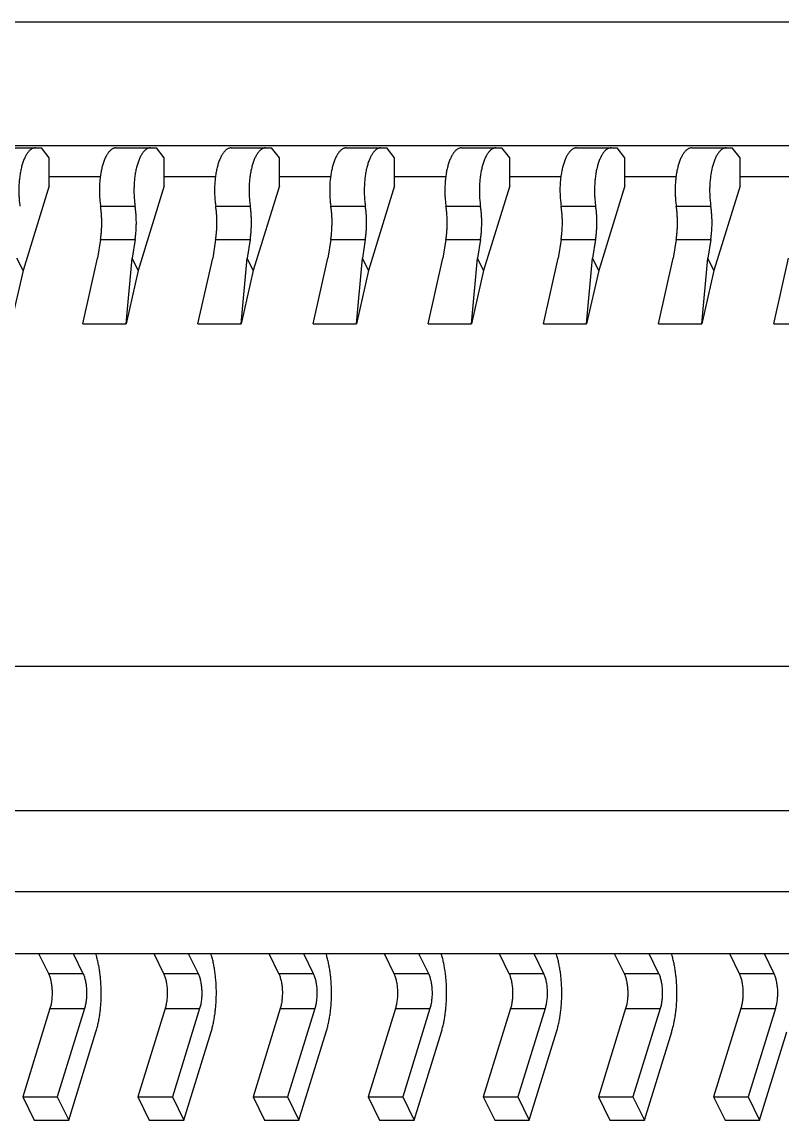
# Model space of a CAD drawing. Extents: x 0 to 420, y 0 to 297.
# Drawn here: x 276.72 to 285.84, y 205.77 to 218.95 of the extents above; entities that cross this region are included whole.
import ezdxf

# ---------------------------------------------------------------- set-up
doc = ezdxf.new("R2010")
doc.units = 0
doc.header["$LTSCALE"] = 23.1
doc.layers.get('0').update_dxf_attribs({"linetype": 'CONTINUOUS'})

msp = doc.modelspace()

# ---------------------------------------------------------------- linework, layer by layer
at = {"color": 7, "linetype": 'CONTINUOUS'}
for p, q in [((263.913, 218.95), (304.767, 218.95)), ((266.575, 217.468), (306.025, 217.468)), ((276.463, 217.438), (276.95, 217.438)), ((277.043, 217.318), (276.95, 217.438)), ((277.845, 217.438), (278.332, 217.438)), ((278.425, 217.318), (278.332, 217.438)), ((279.227, 217.438), (279.713, 217.438)), ((279.807, 217.318), (279.713, 217.438)), ((280.608, 217.438), (281.095, 217.438)), ((281.188, 217.318), (281.095, 217.438)), ((281.99, 217.438), (282.476, 217.438)), ((282.57, 217.318), (282.476, 217.438)), ((283.371, 217.438), (283.858, 217.438)), ((283.951, 217.318), (283.858, 217.438)), ((284.753, 217.438), (285.24, 217.438)), ((285.333, 217.318), (285.24, 217.438)), ((277.044, 216.982), (277.043, 217.318)), ((278.425, 216.982), (278.425, 217.318)), ((279.807, 216.982), (279.807, 217.318)), ((281.188, 216.982), (281.188, 217.318)), ((282.57, 216.982), (282.57, 217.318)), ((283.951, 216.982), (283.951, 217.318)), ((285.333, 216.982), (285.333, 217.318)), ((277.044, 217.094), (277.657, 217.094)), ((278.425, 217.094), (279.039, 217.094)), ((279.807, 217.094), (280.42, 217.094)), ((281.188, 217.094), (281.802, 217.094)), ((282.57, 217.094), (283.184, 217.094)), ((283.951, 217.094), (284.565, 217.094)), ((285.333, 217.094), (285.947, 217.094)), ((277.044, 216.982), (276.73, 215.966)), ((278.425, 216.982), (278.111, 215.966)), ((279.807, 216.982), (279.493, 215.966)), ((281.188, 216.982), (280.874, 215.966)), ((282.57, 216.982), (282.256, 215.966)), ((283.951, 216.982), (283.638, 215.966)), ((285.333, 216.982), (285.019, 215.966)), ((277.66, 216.741), (278.075, 216.741)), ((279.042, 216.741), (279.456, 216.741)), ((280.423, 216.741), (280.838, 216.741)), ((281.805, 216.741), (282.219, 216.741)), ((283.187, 216.741), (283.601, 216.741)), ((284.568, 216.741), (284.983, 216.741)), ((277.66, 216.339), (277.624, 216.115)), ((277.66, 216.339), (278.074, 216.339)), ((278.074, 216.339), (278.038, 216.115)), ((279.041, 216.339), (279.006, 216.115)), ((279.041, 216.339), (279.456, 216.339)), ((279.456, 216.339), (279.42, 216.115)), ((280.423, 216.339), (280.387, 216.115)), ((280.423, 216.339), (280.837, 216.339)), ((280.837, 216.339), (280.802, 216.115)), ((281.804, 216.339), (281.769, 216.115)), ((281.804, 216.339), (282.219, 216.339)), ((282.219, 216.339), (282.183, 216.115)), ((283.186, 216.339), (283.15, 216.115)), ((283.186, 216.339), (283.6, 216.339)), ((283.6, 216.339), (283.565, 216.115)), ((284.567, 216.339), (284.532, 216.115)), ((284.567, 216.339), (284.982, 216.339)), ((284.982, 216.339), (284.946, 216.115)), ((276.73, 215.966), (276.657, 216.115)), ((277.447, 215.328), (277.624, 216.115)), ((277.966, 215.328), (278.038, 216.115)), ((278.111, 215.966), (278.038, 216.115)), ((278.829, 215.328), (279.006, 216.115)), ((279.348, 215.328), (279.42, 216.115)), ((279.493, 215.966), (279.42, 216.115)), ((280.211, 215.328), (280.387, 216.115)), ((280.73, 215.328), (280.802, 216.115)), ((280.874, 215.966), (280.802, 216.115)), ((281.592, 215.328), (281.769, 216.115)), ((282.111, 215.328), (282.183, 216.115)), ((282.256, 215.966), (282.183, 216.115)), ((282.974, 215.328), (283.15, 216.115)), ((283.493, 215.328), (283.565, 216.115)), ((283.638, 215.966), (283.565, 216.115)), ((284.355, 215.328), (284.532, 216.115)), ((284.874, 215.328), (284.946, 216.115)), ((285.019, 215.966), (284.946, 216.115)), ((285.737, 215.328), (285.914, 216.115)), ((276.73, 215.966), (276.585, 215.328)), ((278.111, 215.966), (277.966, 215.328)), ((279.493, 215.966), (279.348, 215.328)), ((280.874, 215.966), (280.73, 215.328)), ((282.256, 215.966), (282.111, 215.328)), ((283.638, 215.966), (283.493, 215.328)), ((285.019, 215.966), (284.874, 215.328)), ((277.447, 215.328), (277.966, 215.328)), ((278.829, 215.328), (279.348, 215.328)), ((280.211, 215.328), (280.73, 215.328)), ((281.592, 215.328), (282.111, 215.328)), ((282.974, 215.328), (283.493, 215.328)), ((284.355, 215.328), (284.874, 215.328)), ((285.737, 215.328), (286.256, 215.328)), ((264.003, 211.219), (305.022, 211.219)), ((264.854, 209.485), (306.177, 209.485)), ((265.33, 208.515), (306.653, 208.515)), ((265.696, 207.77), (307.019, 207.77)), ((276.917, 207.77), (277.034, 207.531)), ((277.332, 207.77), (277.449, 207.531)), ((278.299, 207.77), (278.416, 207.531)), ((278.713, 207.77), (278.83, 207.531)), ((279.68, 207.77), (279.797, 207.531)), ((280.095, 207.77), (280.212, 207.531)), ((281.062, 207.77), (281.179, 207.531)), ((281.476, 207.77), (281.594, 207.531)), ((282.444, 207.77), (282.561, 207.531)), ((282.858, 207.77), (282.975, 207.531)), ((283.825, 207.77), (283.942, 207.531)), ((284.24, 207.77), (284.357, 207.531)), ((285.207, 207.77), (285.324, 207.531)), ((285.621, 207.77), (285.738, 207.531)), ((277.034, 207.531), (277.449, 207.531)), ((278.416, 207.531), (278.83, 207.531)), ((279.797, 207.531), (280.212, 207.531)), ((281.179, 207.531), (281.594, 207.531)), ((282.561, 207.531), (282.975, 207.531)), ((283.942, 207.531), (284.357, 207.531)), ((285.324, 207.531), (285.738, 207.531)), ((277.053, 207.109), (276.726, 206.052)), ((277.053, 207.109), (277.468, 207.109)), ((277.468, 207.109), (277.141, 206.052)), ((278.435, 207.109), (278.108, 206.052)), ((278.435, 207.109), (278.849, 207.109)), ((278.849, 207.109), (278.522, 206.052)), ((279.816, 207.109), (279.49, 206.052)), ((279.816, 207.109), (280.231, 207.109)), ((280.231, 207.109), (279.904, 206.052)), ((281.198, 207.109), (280.871, 206.052)), ((281.198, 207.109), (281.612, 207.109)), ((281.612, 207.109), (281.286, 206.052)), ((282.58, 207.109), (282.253, 206.052)), ((282.58, 207.109), (282.994, 207.109)), ((282.994, 207.109), (282.667, 206.052)), ((283.961, 207.109), (283.634, 206.052)), ((283.961, 207.109), (284.376, 207.109)), ((284.376, 207.109), (284.049, 206.052)), ((285.343, 207.109), (285.016, 206.052)), ((285.343, 207.109), (285.757, 207.109)), ((285.757, 207.109), (285.43, 206.052)), ((277.278, 205.772), (277.605, 206.83)), ((278.66, 205.772), (278.986, 206.83)), ((280.041, 205.772), (280.368, 206.83)), ((281.423, 205.772), (281.75, 206.83)), ((282.804, 205.772), (283.131, 206.83)), ((284.186, 205.772), (284.513, 206.83)), ((285.568, 205.772), (285.894, 206.83)), ((276.726, 206.052), (276.864, 205.772)), ((276.726, 206.052), (277.141, 206.052)), ((277.141, 206.052), (277.278, 205.772)), ((278.108, 206.052), (278.245, 205.772)), ((278.108, 206.052), (278.522, 206.052)), ((278.522, 206.052), (278.66, 205.772)), ((279.49, 206.052), (279.627, 205.772)), ((279.49, 206.052), (279.904, 206.052)), ((279.904, 206.052), (280.041, 205.772)), ((280.871, 206.052), (281.008, 205.772)), ((280.871, 206.052), (281.286, 206.052)), ((281.286, 206.052), (281.423, 205.772)), ((282.253, 206.052), (282.39, 205.772)), ((282.253, 206.052), (282.667, 206.052)), ((282.667, 206.052), (282.804, 205.772)), ((283.634, 206.052), (283.772, 205.772)), ((283.634, 206.052), (284.049, 206.052)), ((284.049, 206.052), (284.186, 205.772)), ((285.016, 206.052), (285.43, 206.052)), ((285.016, 206.052), (285.153, 205.772)), ((285.43, 206.052), (285.568, 205.772)), ((276.864, 205.772), (277.278, 205.772)), ((278.245, 205.772), (278.66, 205.772)), ((279.627, 205.772), (280.041, 205.772)), ((281.008, 205.772), (281.423, 205.772)), ((282.39, 205.772), (282.804, 205.772)), ((283.772, 205.772), (284.186, 205.772)), ((285.153, 205.772), (285.568, 205.772))]:
    msp.add_line(p, q, dxfattribs=at)
for points, knots in [([(276.878, 217.438), (276.874, 217.438), (276.866, 217.438), (276.853, 217.435), (276.841, 217.43), (276.83, 217.423), (276.818, 217.415), (276.806, 217.405), (276.795, 217.393), (276.785, 217.379), (276.774, 217.364), (276.764, 217.347), (276.754, 217.328), (276.745, 217.308), (276.736, 217.287), (276.728, 217.264), (276.72, 217.24), (276.711, 217.206), (276.701, 217.161), (276.691, 217.104), (276.684, 217.045), (276.68, 216.984), (276.679, 216.923), (276.68, 216.861), (276.685, 216.8), (276.69, 216.761), (276.693, 216.741)], [0, 0, 0, 0, 0.015697, 0.031713, 0.048346, 0.065851, 0.084438, 0.104266, 0.12545, 0.148067, 0.17216, 0.197746, 0.224817, 0.253347, 0.283295, 0.314603, 0.347205, 0.381022, 0.451934, 0.526567, 0.604042, 0.683415, 0.7637, 0.843891, 0.922985, 1, 1, 1, 1]), ([(277.845, 217.438), (277.841, 217.438), (277.833, 217.438), (277.821, 217.435), (277.809, 217.43), (277.797, 217.423), (277.785, 217.415), (277.774, 217.405), (277.762, 217.393), (277.752, 217.379), (277.741, 217.364), (277.731, 217.347), (277.721, 217.328), (277.712, 217.308), (277.703, 217.287), (277.695, 217.264), (277.688, 217.24), (277.678, 217.206), (277.668, 217.161), (277.658, 217.104), (277.651, 217.045), (277.647, 216.984), (277.646, 216.923), (277.648, 216.861), (277.652, 216.8), (277.657, 216.761), (277.66, 216.741)], [0, 0, 0, 0, 0.015697, 0.031713, 0.048346, 0.065851, 0.084438, 0.104266, 0.12545, 0.148067, 0.17216, 0.197746, 0.224817, 0.253347, 0.283295, 0.314603, 0.347205, 0.381022, 0.451934, 0.526567, 0.604042, 0.683415, 0.7637, 0.843891, 0.922985, 1, 1, 1, 1]), ([(278.259, 217.438), (278.255, 217.438), (278.247, 217.438), (278.235, 217.435), (278.223, 217.43), (278.211, 217.423), (278.199, 217.415), (278.188, 217.405), (278.177, 217.393), (278.166, 217.379), (278.156, 217.364), (278.146, 217.347), (278.136, 217.328), (278.127, 217.308), (278.118, 217.287), (278.11, 217.264), (278.102, 217.24), (278.092, 217.206), (278.082, 217.161), (278.072, 217.104), (278.066, 217.045), (278.062, 216.984), (278.06, 216.923), (278.062, 216.861), (278.067, 216.8), (278.072, 216.761), (278.075, 216.741)], [0, 0, 0, 0, 0.015697, 0.031713, 0.048346, 0.065851, 0.084438, 0.104266, 0.12545, 0.148067, 0.17216, 0.197746, 0.224817, 0.253347, 0.283295, 0.314603, 0.347205, 0.381022, 0.451934, 0.526567, 0.604042, 0.683415, 0.7637, 0.843891, 0.922985, 1, 1, 1, 1]), ([(279.227, 217.438), (279.222, 217.438), (279.214, 217.438), (279.202, 217.435), (279.19, 217.43), (279.178, 217.423), (279.167, 217.415), (279.155, 217.405), (279.144, 217.393), (279.133, 217.379), (279.123, 217.364), (279.113, 217.347), (279.103, 217.328), (279.094, 217.308), (279.085, 217.287), (279.077, 217.264), (279.069, 217.24), (279.06, 217.206), (279.049, 217.161), (279.04, 217.104), (279.033, 217.045), (279.029, 216.984), (279.027, 216.923), (279.029, 216.861), (279.034, 216.8), (279.039, 216.761), (279.042, 216.741)], [0, 0, 0, 0, 0.015697, 0.031713, 0.048346, 0.065851, 0.084438, 0.104266, 0.12545, 0.148067, 0.17216, 0.197746, 0.224817, 0.253347, 0.283295, 0.314603, 0.347205, 0.381022, 0.451934, 0.526567, 0.604042, 0.683415, 0.7637, 0.843891, 0.922985, 1, 1, 1, 1]), ([(279.641, 217.438), (279.637, 217.438), (279.629, 217.438), (279.617, 217.435), (279.605, 217.43), (279.593, 217.423), (279.581, 217.415), (279.57, 217.405), (279.559, 217.393), (279.548, 217.379), (279.537, 217.364), (279.527, 217.347), (279.517, 217.328), (279.508, 217.308), (279.499, 217.287), (279.491, 217.264), (279.484, 217.24), (279.474, 217.206), (279.464, 217.161), (279.454, 217.104), (279.447, 217.045), (279.443, 216.984), (279.442, 216.923), (279.444, 216.861), (279.448, 216.8), (279.453, 216.761), (279.456, 216.741)], [0, 0, 0, 0, 0.015697, 0.031713, 0.048346, 0.065851, 0.084438, 0.104266, 0.12545, 0.148067, 0.17216, 0.197746, 0.224817, 0.253347, 0.283295, 0.314603, 0.347205, 0.381022, 0.451934, 0.526567, 0.604042, 0.683415, 0.7637, 0.843891, 0.922985, 1, 1, 1, 1]), ([(280.608, 217.438), (280.604, 217.438), (280.596, 217.438), (280.584, 217.435), (280.572, 217.43), (280.56, 217.423), (280.548, 217.415), (280.537, 217.405), (280.526, 217.393), (280.515, 217.379), (280.504, 217.364), (280.494, 217.347), (280.485, 217.328), (280.475, 217.308), (280.467, 217.287), (280.458, 217.264), (280.451, 217.24), (280.441, 217.206), (280.431, 217.161), (280.421, 217.104), (280.414, 217.045), (280.41, 216.984), (280.409, 216.923), (280.411, 216.861), (280.415, 216.8), (280.42, 216.761), (280.423, 216.741)], [0, 0, 0, 0, 0.015697, 0.031713, 0.048346, 0.065851, 0.084438, 0.104266, 0.12545, 0.148067, 0.17216, 0.197746, 0.224817, 0.253347, 0.283295, 0.314603, 0.347205, 0.381022, 0.451934, 0.526567, 0.604042, 0.683415, 0.7637, 0.843891, 0.922985, 1, 1, 1, 1]), ([(281.023, 217.438), (281.019, 217.438), (281.01, 217.438), (280.998, 217.435), (280.986, 217.43), (280.974, 217.423), (280.963, 217.415), (280.951, 217.405), (280.94, 217.393), (280.929, 217.379), (280.919, 217.364), (280.909, 217.347), (280.899, 217.328), (280.89, 217.308), (280.881, 217.287), (280.873, 217.264), (280.865, 217.24), (280.856, 217.206), (280.845, 217.161), (280.836, 217.104), (280.829, 217.045), (280.825, 216.984), (280.824, 216.923), (280.825, 216.861), (280.83, 216.8), (280.835, 216.761), (280.838, 216.741)], [0, 0, 0, 0, 0.015697, 0.031713, 0.048346, 0.065851, 0.084438, 0.104266, 0.12545, 0.148067, 0.17216, 0.197746, 0.224817, 0.253347, 0.283295, 0.314603, 0.347205, 0.381022, 0.451934, 0.526567, 0.604042, 0.683415, 0.7637, 0.843891, 0.922985, 1, 1, 1, 1]), ([(281.99, 217.438), (281.986, 217.438), (281.977, 217.438), (281.965, 217.435), (281.953, 217.43), (281.941, 217.423), (281.93, 217.415), (281.918, 217.405), (281.907, 217.393), (281.896, 217.379), (281.886, 217.364), (281.876, 217.347), (281.866, 217.328), (281.857, 217.308), (281.848, 217.287), (281.84, 217.264), (281.832, 217.24), (281.823, 217.206), (281.812, 217.161), (281.803, 217.104), (281.796, 217.045), (281.792, 216.984), (281.791, 216.923), (281.792, 216.861), (281.797, 216.8), (281.802, 216.761), (281.805, 216.741)], [0, 0, 0, 0, 0.015697, 0.031713, 0.048346, 0.065851, 0.084438, 0.104266, 0.12545, 0.148067, 0.17216, 0.197746, 0.224817, 0.253347, 0.283295, 0.314603, 0.347205, 0.381022, 0.451934, 0.526567, 0.604042, 0.683415, 0.7637, 0.843891, 0.922985, 1, 1, 1, 1]), ([(282.404, 217.438), (282.4, 217.438), (282.392, 217.438), (282.38, 217.435), (282.368, 217.43), (282.356, 217.423), (282.344, 217.415), (282.333, 217.405), (282.322, 217.393), (282.311, 217.379), (282.3, 217.364), (282.29, 217.347), (282.281, 217.328), (282.271, 217.308), (282.263, 217.287), (282.254, 217.264), (282.247, 217.24), (282.237, 217.206), (282.227, 217.161), (282.217, 217.104), (282.21, 217.045), (282.206, 216.984), (282.205, 216.923), (282.207, 216.861), (282.211, 216.8), (282.216, 216.761), (282.219, 216.741)], [0, 0, 0, 0, 0.015697, 0.031713, 0.048346, 0.065851, 0.084438, 0.104266, 0.12545, 0.148067, 0.17216, 0.197746, 0.224817, 0.253347, 0.283295, 0.314603, 0.347205, 0.381022, 0.451934, 0.526567, 0.604042, 0.683415, 0.7637, 0.843891, 0.922985, 1, 1, 1, 1]), ([(283.371, 217.438), (283.367, 217.438), (283.359, 217.438), (283.347, 217.435), (283.335, 217.43), (283.323, 217.423), (283.311, 217.415), (283.3, 217.405), (283.289, 217.393), (283.278, 217.379), (283.268, 217.364), (283.257, 217.347), (283.248, 217.328), (283.239, 217.308), (283.23, 217.287), (283.222, 217.264), (283.214, 217.24), (283.204, 217.206), (283.194, 217.161), (283.184, 217.104), (283.177, 217.045), (283.173, 216.984), (283.172, 216.923), (283.174, 216.861), (283.179, 216.8), (283.184, 216.761), (283.187, 216.741)], [0, 0, 0, 0, 0.015697, 0.031713, 0.048346, 0.065851, 0.084438, 0.104266, 0.12545, 0.148067, 0.17216, 0.197746, 0.224817, 0.253347, 0.283295, 0.314603, 0.347205, 0.381022, 0.451934, 0.526567, 0.604042, 0.683415, 0.7637, 0.843891, 0.922985, 1, 1, 1, 1]), ([(283.786, 217.438), (283.782, 217.438), (283.774, 217.438), (283.761, 217.435), (283.749, 217.43), (283.738, 217.423), (283.726, 217.415), (283.714, 217.405), (283.703, 217.393), (283.692, 217.379), (283.682, 217.364), (283.672, 217.347), (283.662, 217.328), (283.653, 217.308), (283.644, 217.287), (283.636, 217.264), (283.628, 217.24), (283.619, 217.206), (283.608, 217.161), (283.599, 217.104), (283.592, 217.045), (283.588, 216.984), (283.587, 216.923), (283.588, 216.861), (283.593, 216.8), (283.598, 216.761), (283.601, 216.741)], [0, 0, 0, 0, 0.015697, 0.031713, 0.048346, 0.065851, 0.084438, 0.104266, 0.12545, 0.148067, 0.17216, 0.197746, 0.224817, 0.253347, 0.283295, 0.314603, 0.347205, 0.381022, 0.451934, 0.526567, 0.604042, 0.683415, 0.7637, 0.843891, 0.922985, 1, 1, 1, 1]), ([(284.753, 217.438), (284.749, 217.438), (284.741, 217.438), (284.729, 217.435), (284.716, 217.43), (284.705, 217.423), (284.693, 217.415), (284.682, 217.405), (284.67, 217.393), (284.66, 217.379), (284.649, 217.364), (284.639, 217.347), (284.629, 217.328), (284.62, 217.308), (284.611, 217.287), (284.603, 217.264), (284.596, 217.24), (284.586, 217.206), (284.576, 217.161), (284.566, 217.104), (284.559, 217.045), (284.555, 216.984), (284.554, 216.923), (284.556, 216.861), (284.56, 216.8), (284.565, 216.761), (284.568, 216.741)], [0, 0, 0, 0, 0.015697, 0.031713, 0.048346, 0.065851, 0.084438, 0.104266, 0.12545, 0.148067, 0.17216, 0.197746, 0.224817, 0.253347, 0.283295, 0.314603, 0.347205, 0.381022, 0.451934, 0.526567, 0.604042, 0.683415, 0.7637, 0.843891, 0.922985, 1, 1, 1, 1]), ([(285.167, 217.438), (285.163, 217.438), (285.155, 217.438), (285.143, 217.435), (285.131, 217.43), (285.119, 217.423), (285.107, 217.415), (285.096, 217.405), (285.085, 217.393), (285.074, 217.379), (285.064, 217.364), (285.053, 217.347), (285.044, 217.328), (285.035, 217.308), (285.026, 217.287), (285.018, 217.264), (285.01, 217.24), (285, 217.206), (284.99, 217.161), (284.98, 217.104), (284.974, 217.045), (284.969, 216.984), (284.968, 216.923), (284.97, 216.861), (284.975, 216.8), (284.98, 216.761), (284.983, 216.741)], [0, 0, 0, 0, 0.015697, 0.031713, 0.048346, 0.065851, 0.084438, 0.104266, 0.12545, 0.148067, 0.17216, 0.197746, 0.224817, 0.253347, 0.283295, 0.314603, 0.347205, 0.381022, 0.451934, 0.526567, 0.604042, 0.683415, 0.7637, 0.843891, 0.922985, 1, 1, 1, 1]), ([(277.66, 216.339), (277.662, 216.355), (277.667, 216.388), (277.671, 216.438), (277.674, 216.489), (277.675, 216.54), (277.674, 216.591), (277.672, 216.642), (277.667, 216.692), (277.663, 216.725), (277.66, 216.741)], [0, 0, 0, 0, 0.121454, 0.245839, 0.372217, 0.499622, 0.627075, 0.753596, 0.878218, 1, 1, 1, 1]), ([(278.074, 216.339), (278.077, 216.355), (278.081, 216.388), (278.086, 216.438), (278.089, 216.489), (278.09, 216.54), (278.089, 216.591), (278.086, 216.642), (278.082, 216.692), (278.077, 216.725), (278.075, 216.741)], [0, 0, 0, 0, 0.121454, 0.245839, 0.372217, 0.499622, 0.627075, 0.753596, 0.878218, 1, 1, 1, 1]), ([(279.041, 216.339), (279.044, 216.355), (279.048, 216.388), (279.053, 216.438), (279.056, 216.489), (279.057, 216.54), (279.056, 216.591), (279.053, 216.642), (279.049, 216.692), (279.044, 216.725), (279.042, 216.741)], [0, 0, 0, 0, 0.121454, 0.245839, 0.372217, 0.499622, 0.627075, 0.753596, 0.878218, 1, 1, 1, 1]), ([(279.456, 216.339), (279.458, 216.355), (279.463, 216.388), (279.467, 216.438), (279.47, 216.489), (279.471, 216.54), (279.47, 216.591), (279.468, 216.642), (279.463, 216.692), (279.459, 216.725), (279.456, 216.741)], [0, 0, 0, 0, 0.121454, 0.245839, 0.372217, 0.499622, 0.627075, 0.753596, 0.878218, 1, 1, 1, 1]), ([(280.423, 216.339), (280.425, 216.355), (280.43, 216.388), (280.434, 216.438), (280.437, 216.489), (280.438, 216.54), (280.438, 216.591), (280.435, 216.642), (280.43, 216.692), (280.426, 216.725), (280.423, 216.741)], [0, 0, 0, 0, 0.121454, 0.245839, 0.372217, 0.499622, 0.627075, 0.753596, 0.878218, 1, 1, 1, 1]), ([(280.837, 216.339), (280.84, 216.355), (280.844, 216.388), (280.849, 216.438), (280.852, 216.489), (280.853, 216.54), (280.852, 216.591), (280.849, 216.642), (280.845, 216.692), (280.84, 216.725), (280.838, 216.741)], [0, 0, 0, 0, 0.121454, 0.245839, 0.372217, 0.499622, 0.627075, 0.753596, 0.878218, 1, 1, 1, 1]), ([(281.804, 216.339), (281.807, 216.355), (281.811, 216.388), (281.816, 216.438), (281.819, 216.489), (281.82, 216.54), (281.819, 216.591), (281.816, 216.642), (281.812, 216.692), (281.808, 216.725), (281.805, 216.741)], [0, 0, 0, 0, 0.121454, 0.245839, 0.372217, 0.499622, 0.627075, 0.753596, 0.878218, 1, 1, 1, 1]), ([(282.219, 216.339), (282.221, 216.355), (282.226, 216.388), (282.231, 216.438), (282.233, 216.489), (282.235, 216.54), (282.234, 216.591), (282.231, 216.642), (282.226, 216.692), (282.222, 216.725), (282.219, 216.741)], [0, 0, 0, 0, 0.121454, 0.245839, 0.372217, 0.499622, 0.627075, 0.753596, 0.878218, 1, 1, 1, 1]), ([(283.186, 216.339), (283.188, 216.355), (283.193, 216.388), (283.198, 216.438), (283.201, 216.489), (283.202, 216.54), (283.201, 216.591), (283.198, 216.642), (283.193, 216.692), (283.189, 216.725), (283.187, 216.741)], [0, 0, 0, 0, 0.121454, 0.245839, 0.372217, 0.499622, 0.627075, 0.753596, 0.878218, 1, 1, 1, 1]), ([(283.6, 216.339), (283.603, 216.355), (283.607, 216.388), (283.612, 216.438), (283.615, 216.489), (283.616, 216.54), (283.615, 216.591), (283.613, 216.642), (283.608, 216.692), (283.604, 216.725), (283.601, 216.741)], [0, 0, 0, 0, 0.121454, 0.245839, 0.372217, 0.499622, 0.627075, 0.753596, 0.878218, 1, 1, 1, 1]), ([(284.567, 216.339), (284.57, 216.355), (284.574, 216.388), (284.579, 216.438), (284.582, 216.489), (284.583, 216.54), (284.582, 216.591), (284.58, 216.642), (284.575, 216.692), (284.571, 216.725), (284.568, 216.741)], [0, 0, 0, 0, 0.121454, 0.245839, 0.372217, 0.499622, 0.627075, 0.753596, 0.878218, 1, 1, 1, 1]), ([(284.982, 216.339), (284.984, 216.355), (284.989, 216.388), (284.994, 216.438), (284.997, 216.489), (284.998, 216.54), (284.997, 216.591), (284.994, 216.642), (284.99, 216.692), (284.985, 216.725), (284.983, 216.741)], [0, 0, 0, 0, 0.121454, 0.245839, 0.372217, 0.499622, 0.627075, 0.753596, 0.878218, 1, 1, 1, 1]), ([(277.605, 206.83), (277.61, 206.847), (277.62, 206.882), (277.633, 206.936), (277.644, 206.993), (277.653, 207.052), (277.66, 207.112), (277.665, 207.174), (277.668, 207.237), (277.669, 207.301), (277.667, 207.364), (277.664, 207.427), (277.659, 207.489), (277.651, 207.549), (277.642, 207.608), (277.631, 207.664), (277.618, 207.718), (277.608, 207.753), (277.603, 207.77)], [0, 0, 0, 0, 0.056042, 0.114647, 0.175501, 0.238264, 0.302574, 0.368051, 0.434302, 0.500926, 0.567521, 0.63368, 0.699005, 0.763104, 0.825601, 0.886135, 0.944371, 1, 1, 1, 1]), ([(278.986, 206.83), (278.992, 206.847), (279.002, 206.882), (279.014, 206.936), (279.025, 206.993), (279.034, 207.052), (279.041, 207.112), (279.046, 207.174), (279.049, 207.237), (279.05, 207.301), (279.049, 207.364), (279.046, 207.427), (279.04, 207.489), (279.033, 207.549), (279.024, 207.608), (279.013, 207.664), (279, 207.718), (278.989, 207.753), (278.984, 207.77)], [0, 0, 0, 0, 0.056042, 0.114647, 0.175501, 0.238264, 0.302574, 0.368051, 0.434302, 0.500926, 0.567521, 0.63368, 0.699005, 0.763104, 0.825601, 0.886135, 0.944371, 1, 1, 1, 1]), ([(280.368, 206.83), (280.373, 206.847), (280.383, 206.882), (280.396, 206.936), (280.407, 206.993), (280.416, 207.052), (280.423, 207.112), (280.428, 207.174), (280.431, 207.237), (280.432, 207.301), (280.431, 207.364), (280.427, 207.427), (280.422, 207.489), (280.415, 207.549), (280.405, 207.608), (280.394, 207.664), (280.381, 207.718), (280.371, 207.753), (280.366, 207.77)], [0, 0, 0, 0, 0.056042, 0.114647, 0.175501, 0.238264, 0.302574, 0.368051, 0.434302, 0.500926, 0.567521, 0.63368, 0.699005, 0.763104, 0.825601, 0.886135, 0.944371, 1, 1, 1, 1]), ([(281.75, 206.83), (281.755, 206.847), (281.765, 206.882), (281.778, 206.936), (281.788, 206.993), (281.797, 207.052), (281.804, 207.112), (281.809, 207.174), (281.812, 207.237), (281.813, 207.301), (281.812, 207.364), (281.809, 207.427), (281.804, 207.489), (281.796, 207.549), (281.787, 207.608), (281.776, 207.664), (281.763, 207.718), (281.753, 207.753), (281.747, 207.77)], [0, 0, 0, 0, 0.056042, 0.114647, 0.175501, 0.238264, 0.302574, 0.368051, 0.434302, 0.500926, 0.567521, 0.63368, 0.699005, 0.763104, 0.825601, 0.886135, 0.944371, 1, 1, 1, 1]), ([(283.131, 206.83), (283.137, 206.847), (283.146, 206.882), (283.159, 206.936), (283.17, 206.993), (283.179, 207.052), (283.186, 207.112), (283.191, 207.174), (283.194, 207.237), (283.195, 207.301), (283.194, 207.364), (283.19, 207.427), (283.185, 207.489), (283.178, 207.549), (283.168, 207.608), (283.157, 207.664), (283.144, 207.718), (283.134, 207.753), (283.129, 207.77)], [0, 0, 0, 0, 0.056042, 0.114647, 0.175501, 0.238264, 0.302574, 0.368051, 0.434302, 0.500926, 0.567521, 0.63368, 0.699005, 0.763104, 0.825601, 0.886135, 0.944371, 1, 1, 1, 1]), ([(284.513, 206.83), (284.518, 206.847), (284.528, 206.882), (284.541, 206.936), (284.552, 206.993), (284.561, 207.052), (284.568, 207.112), (284.573, 207.174), (284.576, 207.237), (284.576, 207.301), (284.575, 207.364), (284.572, 207.427), (284.567, 207.489), (284.559, 207.549), (284.55, 207.608), (284.539, 207.664), (284.526, 207.718), (284.516, 207.753), (284.511, 207.77)], [0, 0, 0, 0, 0.056042, 0.114647, 0.175501, 0.238264, 0.302574, 0.368051, 0.434302, 0.500926, 0.567521, 0.63368, 0.699005, 0.763104, 0.825601, 0.886135, 0.944371, 1, 1, 1, 1]), ([(277.034, 207.531), (277.037, 207.525), (277.043, 207.511), (277.051, 207.49), (277.058, 207.466), (277.064, 207.441), (277.069, 207.415), (277.073, 207.387), (277.076, 207.359), (277.078, 207.33), (277.079, 207.301), (277.078, 207.271), (277.077, 207.242), (277.074, 207.214), (277.071, 207.186), (277.066, 207.159), (277.06, 207.134), (277.056, 207.117), (277.053, 207.109)], [0, 0, 0, 0, 0.049414, 0.102627, 0.159342, 0.219189, 0.281744, 0.346535, 0.413057, 0.480779, 0.549152, 0.617619, 0.68562, 0.752604, 0.818032, 0.881389, 0.942193, 1, 1, 1, 1]), ([(277.449, 207.531), (277.452, 207.525), (277.458, 207.511), (277.466, 207.49), (277.473, 207.466), (277.479, 207.441), (277.484, 207.415), (277.488, 207.387), (277.491, 207.359), (277.492, 207.33), (277.493, 207.301), (277.493, 207.271), (277.491, 207.242), (277.489, 207.214), (277.485, 207.186), (277.48, 207.159), (277.475, 207.134), (277.47, 207.117), (277.468, 207.109)], [0, 0, 0, 0, 0.049414, 0.102627, 0.159342, 0.219189, 0.281744, 0.346535, 0.413057, 0.480779, 0.549152, 0.617619, 0.68562, 0.752604, 0.818032, 0.881389, 0.942193, 1, 1, 1, 1]), ([(278.416, 207.531), (278.419, 207.525), (278.425, 207.511), (278.433, 207.49), (278.44, 207.466), (278.446, 207.441), (278.451, 207.415), (278.455, 207.387), (278.458, 207.359), (278.459, 207.33), (278.46, 207.301), (278.46, 207.271), (278.458, 207.242), (278.456, 207.214), (278.452, 207.186), (278.447, 207.159), (278.442, 207.134), (278.437, 207.117), (278.435, 207.109)], [0, 0, 0, 0, 0.049414, 0.102627, 0.159342, 0.219189, 0.281744, 0.346535, 0.413057, 0.480779, 0.549152, 0.617619, 0.68562, 0.752604, 0.818032, 0.881389, 0.942193, 1, 1, 1, 1]), ([(278.83, 207.531), (278.833, 207.525), (278.839, 207.511), (278.847, 207.49), (278.854, 207.466), (278.86, 207.441), (278.865, 207.415), (278.869, 207.387), (278.872, 207.359), (278.874, 207.33), (278.875, 207.301), (278.874, 207.271), (278.873, 207.242), (278.87, 207.214), (278.867, 207.186), (278.862, 207.159), (278.856, 207.134), (278.852, 207.117), (278.849, 207.109)], [0, 0, 0, 0, 0.049414, 0.102627, 0.159342, 0.219189, 0.281744, 0.346535, 0.413057, 0.480779, 0.549152, 0.617619, 0.68562, 0.752604, 0.818032, 0.881389, 0.942193, 1, 1, 1, 1]), ([(279.797, 207.531), (279.801, 207.525), (279.806, 207.511), (279.814, 207.49), (279.821, 207.466), (279.827, 207.441), (279.832, 207.415), (279.836, 207.387), (279.839, 207.359), (279.841, 207.33), (279.842, 207.301), (279.841, 207.271), (279.84, 207.242), (279.837, 207.214), (279.834, 207.186), (279.829, 207.159), (279.823, 207.134), (279.819, 207.117), (279.816, 207.109)], [0, 0, 0, 0, 0.049414, 0.102627, 0.159342, 0.219189, 0.281744, 0.346535, 0.413057, 0.480779, 0.549152, 0.617619, 0.68562, 0.752604, 0.818032, 0.881389, 0.942193, 1, 1, 1, 1]), ([(280.212, 207.531), (280.215, 207.525), (280.221, 207.511), (280.229, 207.49), (280.236, 207.466), (280.242, 207.441), (280.247, 207.415), (280.251, 207.387), (280.254, 207.359), (280.256, 207.33), (280.256, 207.301), (280.256, 207.271), (280.254, 207.242), (280.252, 207.214), (280.248, 207.186), (280.243, 207.159), (280.238, 207.134), (280.233, 207.117), (280.231, 207.109)], [0, 0, 0, 0, 0.049414, 0.102627, 0.159342, 0.219189, 0.281744, 0.346535, 0.413057, 0.480779, 0.549152, 0.617619, 0.68562, 0.752604, 0.818032, 0.881389, 0.942193, 1, 1, 1, 1]), ([(281.179, 207.531), (281.182, 207.525), (281.188, 207.511), (281.196, 207.49), (281.203, 207.466), (281.209, 207.441), (281.214, 207.415), (281.218, 207.387), (281.221, 207.359), (281.223, 207.33), (281.223, 207.301), (281.223, 207.271), (281.222, 207.242), (281.219, 207.214), (281.215, 207.186), (281.211, 207.159), (281.205, 207.134), (281.2, 207.117), (281.198, 207.109)], [0, 0, 0, 0, 0.049414, 0.102627, 0.159342, 0.219189, 0.281744, 0.346535, 0.413057, 0.480779, 0.549152, 0.617619, 0.68562, 0.752604, 0.818032, 0.881389, 0.942193, 1, 1, 1, 1]), ([(281.594, 207.531), (281.597, 207.525), (281.603, 207.511), (281.61, 207.49), (281.617, 207.466), (281.623, 207.441), (281.628, 207.415), (281.632, 207.387), (281.635, 207.359), (281.637, 207.33), (281.638, 207.301), (281.638, 207.271), (281.636, 207.242), (281.633, 207.214), (281.63, 207.186), (281.625, 207.159), (281.619, 207.134), (281.615, 207.117), (281.612, 207.109)], [0, 0, 0, 0, 0.049414, 0.102627, 0.159342, 0.219189, 0.281744, 0.346535, 0.413057, 0.480779, 0.549152, 0.617619, 0.68562, 0.752604, 0.818032, 0.881389, 0.942193, 1, 1, 1, 1]), ([(282.561, 207.531), (282.564, 207.525), (282.57, 207.511), (282.577, 207.49), (282.584, 207.466), (282.59, 207.441), (282.595, 207.415), (282.599, 207.387), (282.602, 207.359), (282.604, 207.33), (282.605, 207.301), (282.605, 207.271), (282.603, 207.242), (282.601, 207.214), (282.597, 207.186), (282.592, 207.159), (282.587, 207.134), (282.582, 207.117), (282.58, 207.109)], [0, 0, 0, 0, 0.049414, 0.102627, 0.159342, 0.219189, 0.281744, 0.346535, 0.413057, 0.480779, 0.549152, 0.617619, 0.68562, 0.752604, 0.818032, 0.881389, 0.942193, 1, 1, 1, 1]), ([(282.975, 207.531), (282.978, 207.525), (282.984, 207.511), (282.992, 207.49), (282.999, 207.466), (283.005, 207.441), (283.01, 207.415), (283.014, 207.387), (283.017, 207.359), (283.019, 207.33), (283.019, 207.301), (283.019, 207.271), (283.018, 207.242), (283.015, 207.214), (283.011, 207.186), (283.007, 207.159), (283.001, 207.134), (282.996, 207.117), (282.994, 207.109)], [0, 0, 0, 0, 0.049414, 0.102627, 0.159342, 0.219189, 0.281744, 0.346535, 0.413057, 0.480779, 0.549152, 0.617619, 0.68562, 0.752604, 0.818032, 0.881389, 0.942193, 1, 1, 1, 1]), ([(283.942, 207.531), (283.945, 207.525), (283.951, 207.511), (283.959, 207.49), (283.966, 207.466), (283.972, 207.441), (283.977, 207.415), (283.981, 207.387), (283.984, 207.359), (283.986, 207.33), (283.987, 207.301), (283.986, 207.271), (283.985, 207.242), (283.982, 207.214), (283.978, 207.186), (283.974, 207.159), (283.968, 207.134), (283.964, 207.117), (283.961, 207.109)], [0, 0, 0, 0, 0.049414, 0.102627, 0.159342, 0.219189, 0.281744, 0.346535, 0.413057, 0.480779, 0.549152, 0.617619, 0.68562, 0.752604, 0.818032, 0.881389, 0.942193, 1, 1, 1, 1]), ([(284.357, 207.531), (284.36, 207.525), (284.366, 207.511), (284.374, 207.49), (284.38, 207.466), (284.386, 207.441), (284.392, 207.415), (284.396, 207.387), (284.398, 207.359), (284.4, 207.33), (284.401, 207.301), (284.401, 207.271), (284.399, 207.242), (284.397, 207.214), (284.393, 207.186), (284.388, 207.159), (284.383, 207.134), (284.378, 207.117), (284.376, 207.109)], [0, 0, 0, 0, 0.049414, 0.102627, 0.159342, 0.219189, 0.281744, 0.346535, 0.413057, 0.480779, 0.549152, 0.617619, 0.68562, 0.752604, 0.818032, 0.881389, 0.942193, 1, 1, 1, 1]), ([(285.324, 207.531), (285.327, 207.525), (285.333, 207.511), (285.341, 207.49), (285.348, 207.466), (285.354, 207.441), (285.359, 207.415), (285.363, 207.387), (285.366, 207.359), (285.367, 207.33), (285.368, 207.301), (285.368, 207.271), (285.366, 207.242), (285.364, 207.214), (285.36, 207.186), (285.355, 207.159), (285.35, 207.134), (285.345, 207.117), (285.343, 207.109)], [0, 0, 0, 0, 0.049414, 0.102627, 0.159342, 0.219189, 0.281744, 0.346535, 0.413057, 0.480779, 0.549152, 0.617619, 0.68562, 0.752604, 0.818032, 0.881389, 0.942193, 1, 1, 1, 1]), ([(285.738, 207.531), (285.741, 207.525), (285.747, 207.511), (285.755, 207.49), (285.762, 207.466), (285.768, 207.441), (285.773, 207.415), (285.777, 207.387), (285.78, 207.359), (285.782, 207.33), (285.783, 207.301), (285.782, 207.271), (285.781, 207.242), (285.778, 207.214), (285.775, 207.186), (285.77, 207.159), (285.764, 207.134), (285.76, 207.117), (285.757, 207.109)], [0, 0, 0, 0, 0.049414, 0.102627, 0.159342, 0.219189, 0.281744, 0.346535, 0.413057, 0.480779, 0.549152, 0.617619, 0.68562, 0.752604, 0.818032, 0.881389, 0.942193, 1, 1, 1, 1])]:
    msp.add_open_spline(points, degree=3, knots=knots, dxfattribs=at)

doc.saveas('drawing.dxf')
